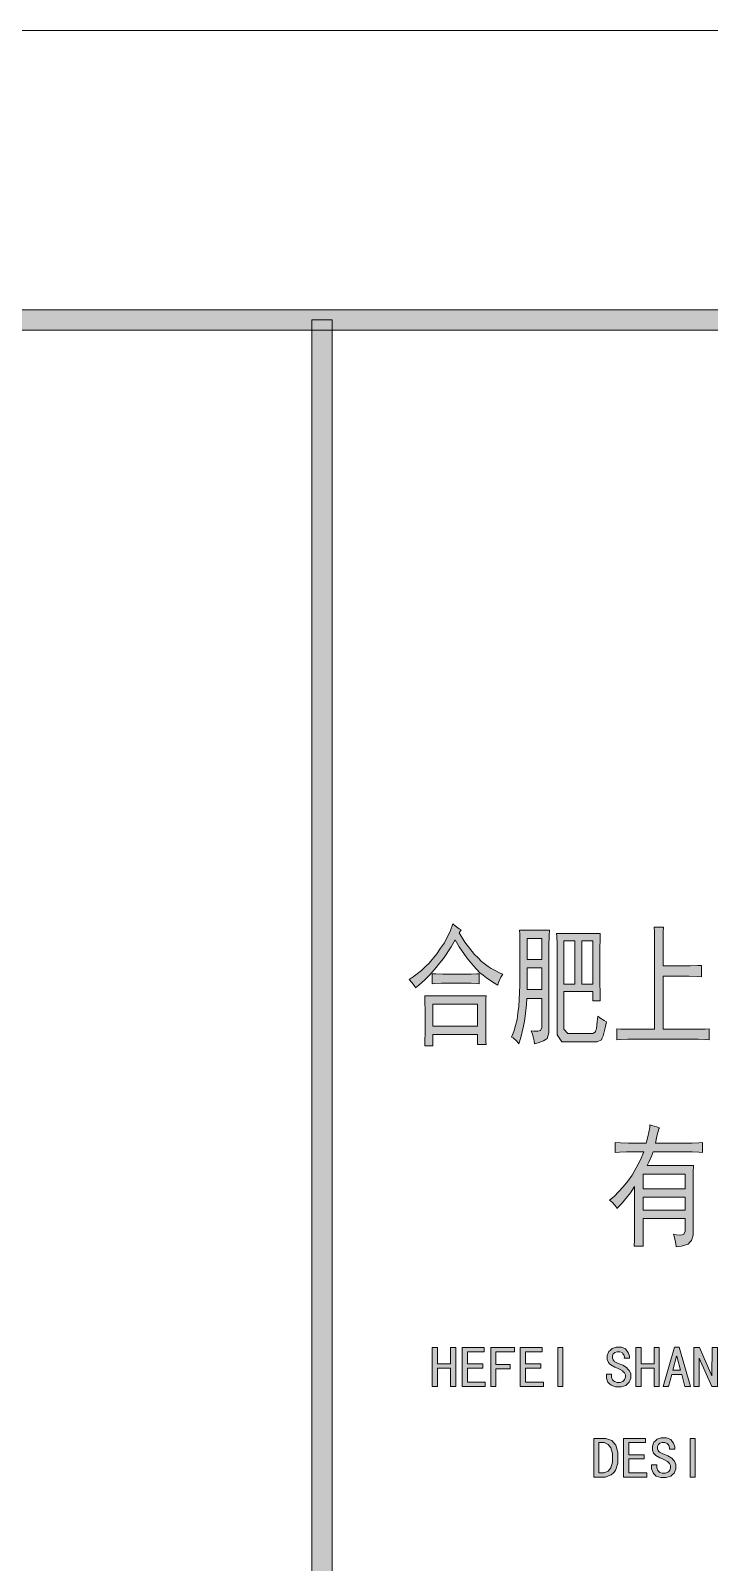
# Model space of a CAD drawing. Header units: millimetres. Extents: x 0 to 586, y 0 to 414.
# Drawn here: x 531.5 to 554.6, y 361.9 to 414.1 of the extents above; entities that cross this region are included whole.
import ezdxf

# ---------------------------------------------------------------- set-up
doc = ezdxf.new("R2010")
doc.units = ezdxf.units.MM

msp = doc.modelspace()

# ---------------------------------------------------------------- hatches: boundary and pattern name
h = msp.add_hatch(color=0)
h.dxf.hatch_style = 2
h.paths.add_polyline_path([(576.117861, 404.569083), (575.429944, 403.877639), (24.994306, 403.877639), (24.302861, 404.569083)])
h = msp.add_hatch(color=0)
h.dxf.hatch_style = 2
h.paths.add_polyline_path([(541.736139, 9.860139), (541.048222, 9.860139), (541.048222, 404.223361), (541.736139, 404.223361)])
h = msp.add_hatch(color=0)
h.dxf.hatch_style = 2
h.paths.add_polyline_path([(546.061194, 383.331861), (546.25875, 383.017889), (546.583306, 382.591028), (546.706778, 382.474611), (546.83025, 382.358194), (547.056028, 382.181806), (547.158333, 382.118306), (547.264167, 382.054806), (547.461722, 381.956028), (547.556972, 381.92075), (547.489944, 381.821972), (547.40175, 381.635), (547.380583, 381.546806), (547.243, 381.627944), (546.996056, 381.797278), (546.886694, 381.885472), (546.773806, 381.973667), (546.551556, 382.202972), (546.438667, 382.340556), (546.325778, 382.478139), (546.06825, 382.859139), (545.923611, 383.099028), (545.793083, 382.859139), (545.535556, 382.4605), (545.408556, 382.305278), (545.281556, 382.150056), (545.066361, 381.903111), (544.974639, 381.814917), (544.886444, 381.723194), (544.688889, 381.546806), (544.576, 381.458611), (544.565417, 381.493889), (544.452528, 381.635), (544.357278, 381.744361), (544.501917, 381.832556), (544.777083, 382.04775), (544.907611, 382.171222), (545.038139, 382.294694), (545.299194, 382.612194), (545.429722, 382.806222), (545.56025, 382.996722), (545.771917, 383.413), (545.853056, 383.63525), (545.930667, 383.57175), (546.06825, 383.472972), (546.128222, 383.437694)])
h = msp.add_hatch(color=0)
h.paths.add_polyline_path([(548.520056, 379.991056), (548.60825, 379.984), (548.742306, 379.984), (548.788167, 379.991056), (548.8305, 380.001639), (548.876361, 380.107472), (548.876361, 380.20625), (548.876361, 381.098778), (548.368361, 381.098778), (548.35425, 380.887111), (548.311917, 380.495528), (548.287222, 380.322667), (548.259, 380.149806), (548.16375, 379.76175), (548.093194, 379.546556), (548.033222, 379.63475), (547.90975, 379.751167), (547.84625, 379.779389), (547.927389, 379.966361), (548.040278, 380.375583), (548.064972, 380.601361), (548.093194, 380.823611), (548.124944, 381.296333), (548.128472, 381.546806), (548.132, 381.797278), (548.135528, 382.322917), (548.135528, 382.598083), (548.135528, 382.876778), (548.128472, 383.286), (548.121417, 383.420056), (549.137417, 383.420056), (549.130361, 383.243667), (549.123306, 382.894417), (549.123306, 382.725083), (549.123306, 380.082778), (549.123306, 379.9205), (549.063333, 379.726472), (548.999833, 379.687667), (548.939861, 379.652389), (548.752889, 379.581833), (548.629417, 379.546556), (548.615306, 379.652389), (548.562389, 379.878167)])
h.paths.add_polyline_path([(548.876361, 381.402167), (548.876361, 382.135944), (548.382472, 382.135944), (548.382472, 381.402167)])
h.paths.add_polyline_path([(548.876361, 382.421694), (548.876361, 383.134306), (548.382472, 383.134306), (548.382472, 382.421694)])
h = msp.add_hatch(color=0)
h.paths.add_polyline_path([(550.869556, 383.314222), (550.8625, 383.233083), (550.855444, 382.689806), (550.855444, 382.224139), (550.855444, 381.762), (550.8625, 381.151694), (550.869556, 381.010583), (550.622611, 381.010583), (550.622611, 381.331611), (549.631306, 381.331611), (549.631306, 380.20625), (549.631306, 380.054556), (549.761833, 379.902861), (549.892361, 379.902861), (550.537944, 379.902861), (550.615556, 379.902861), (550.707278, 379.955778), (550.724917, 380.012222), (550.742556, 380.065139), (550.770778, 380.305028), (550.784889, 380.492), (550.855444, 380.439083), (551.007139, 380.340306), (551.088278, 380.297972), (551.038889, 380.089833), (550.964806, 379.818194), (550.936583, 379.751167), (550.908361, 379.684139), (550.763722, 379.617111), (550.647306, 379.617111), (549.715972, 379.617111), (549.557222, 379.617111), (549.398472, 379.860528), (549.398472, 380.100417), (549.398472, 382.795639), (549.398472, 382.947333), (549.391417, 383.208389), (549.384361, 383.314222)])
h.paths.add_polyline_path([(550.622611, 381.582083), (550.622611, 383.06375), (550.238083, 383.06375), (550.238083, 381.582083)])
h.paths.add_polyline_path([(550.001722, 381.582083), (550.001722, 383.06375), (549.631306, 383.06375), (549.631306, 381.582083)])
h = msp.add_hatch(color=0)
h.dxf.hatch_style = 2
h.paths.add_polyline_path([(553.025028, 383.529417), (553.017972, 383.377722), (553.010917, 383.091972), (553.010917, 382.957917), (553.010917, 382.2065), (553.794083, 382.2065), (553.931667, 382.2065), (554.192722, 382.217083), (554.316194, 382.224139), (554.316194, 381.832556), (554.178611, 381.839611), (553.903444, 381.850194), (553.765861, 381.850194), (553.010917, 381.850194), (553.010917, 380.0475), (554.097472, 380.0475), (554.199778, 380.0475), (554.439667, 380.054556), (554.57725, 380.065139), (554.57725, 379.687667), (554.446722, 379.69825), (554.206833, 379.705306), (554.097472, 379.705306), (551.924361, 379.705306), (551.815, 379.705306), (551.568056, 379.69825), (551.430472, 379.687667), (551.430472, 380.065139), (551.561, 380.054556), (551.807944, 380.0475), (551.924361, 380.0475), (552.721639, 380.0475), (552.721639, 382.940278), (552.721639, 383.074333), (552.714583, 383.367139), (552.707528, 383.529417)])
h = msp.add_hatch(color=0)
h.dxf.hatch_style = 2
h.paths.add_polyline_path([(546.364583, 381.92075), (546.473944, 381.92075), (546.664444, 381.931333), (546.749111, 381.938389), (546.749111, 381.599722), (546.657389, 381.610306), (546.473944, 381.617361), (546.375167, 381.617361), (545.606111, 381.617361), (545.465, 381.617361), (545.228639, 381.610306), (545.140444, 381.599722), (545.140444, 381.938389), (545.270972, 381.931333), (545.503806, 381.92075), (545.606111, 381.92075)])
h = msp.add_hatch(color=0)
h.paths.add_polyline_path([(546.981944, 381.1905), (546.974889, 381.098778), (546.967833, 380.689556), (546.967833, 380.368528), (546.967833, 380.0475), (546.974889, 379.627694), (546.981944, 379.528917), (546.692667, 379.528917), (546.692667, 379.867583), (545.168667, 379.867583), (545.168667, 379.476), (544.8935, 379.476), (544.900556, 379.581833), (544.907611, 379.991056), (544.907611, 380.297972), (544.907611, 380.608417), (544.900556, 381.056444), (544.8935, 381.1905)])
h.paths.add_polyline_path([(546.692667, 380.153333), (546.692667, 380.90475), (545.168667, 380.90475), (545.168667, 380.153333)])
h = msp.add_hatch(color=0)
h.paths.add_polyline_path([(551.187056, 374.219611), (551.345806, 374.343083), (551.65625, 374.671167), (551.807944, 374.87225), (551.959639, 375.073333), (552.231278, 375.567222), (552.35475, 375.863556), (551.860861, 375.863556), (551.765611, 375.863556), (551.525722, 375.852972), (551.381083, 375.845917), (551.381083, 376.184583), (551.561, 376.174), (551.829111, 376.166944), (551.917306, 376.166944), (552.439417, 376.166944), (552.492333, 376.378611), (552.555833, 376.692583), (552.562889, 376.791361), (552.665194, 376.756083), (552.831, 376.703167), (552.890972, 376.685528), (552.869806, 376.657306), (552.802778, 376.399778), (552.753389, 376.166944), (553.868167, 376.166944), (553.984583, 376.166944), (554.224472, 376.174), (554.347944, 376.184583), (554.347944, 375.845917), (554.224472, 375.852972), (554.00575, 375.863556), (553.906972, 375.863556), (552.67225, 375.863556), (552.622861, 375.747139), (552.520556, 375.514306), (552.467639, 375.397889), (554.044556, 375.397889), (554.0375, 375.175639), (554.030444, 374.773472), (554.030444, 374.593556), (554.030444, 373.147167), (554.030444, 373.023694), (553.977528, 372.84025), (553.921083, 372.783806), (553.868167, 372.723833), (553.635333, 372.64975), (553.455417, 372.632111), (553.448361, 372.727361), (553.398972, 372.942556), (553.360167, 373.058972), (553.462472, 373.041333), (553.614167, 373.03075), (553.660028, 373.041333), (553.709417, 373.051917), (553.758806, 373.147167), (553.758806, 373.238889), (553.758806, 373.595194), (552.330056, 373.595194), (552.330056, 372.64975), (552.026667, 372.64975), (552.033722, 372.872), (552.040778, 373.256528), (552.040778, 373.415278), (552.040778, 374.685278), (551.896139, 374.470083), (551.59275, 374.096139), (551.437528, 373.933861), (551.409306, 373.997361), (551.285833, 374.138472)])
h.paths.add_polyline_path([(553.758806, 374.611194), (553.758806, 375.112139), (552.330056, 375.112139), (552.330056, 374.611194)])
h.paths.add_polyline_path([(553.758806, 373.880944), (553.758806, 374.325444), (552.330056, 374.325444), (552.330056, 373.880944)])
h = msp.add_hatch(color=0)
h.dxf.hatch_style = 2
h.paths.add_polyline_path([(545.948306, 367.873139), (545.768389, 367.873139), (545.768389, 368.4905), (545.327417, 368.4905), (545.327417, 367.873139), (545.151028, 367.873139), (545.151028, 369.196056), (545.327417, 369.196056), (545.327417, 368.638667), (545.768389, 368.638667), (545.768389, 369.196056), (545.948306, 369.196056)])
h = msp.add_hatch(color=0)
h.dxf.hatch_style = 2
h.paths.add_polyline_path([(546.953722, 367.873139), (546.1635, 367.873139), (546.1635, 369.196056), (546.914917, 369.196056), (546.914917, 369.047889), (546.343417, 369.047889), (546.343417, 368.638667), (546.869056, 368.638667), (546.869056, 368.4905), (546.343417, 368.4905), (546.343417, 368.021306), (546.953722, 368.021306)])
h = msp.add_hatch(color=0)
h.dxf.hatch_style = 2
h.paths.add_polyline_path([(547.952083, 369.047889), (547.317083, 369.047889), (547.317083, 368.613972), (547.796861, 368.613972), (547.796861, 368.469333), (547.317083, 368.469333), (547.317083, 367.873139), (547.140694, 367.873139), (547.140694, 369.196056), (547.952083, 369.196056)])
h = msp.add_hatch(color=0)
h.dxf.hatch_style = 2
h.paths.add_polyline_path([(548.932806, 367.873139), (548.146111, 367.873139), (548.146111, 369.196056), (548.894, 369.196056), (548.894, 369.047889), (548.3225, 369.047889), (548.3225, 368.638667), (548.848139, 368.638667), (548.848139, 368.4905), (548.3225, 368.4905), (548.3225, 368.021306), (548.932806, 368.021306)])
h = msp.add_hatch(color=0)
h.dxf.hatch_style = 2
h.paths.add_polyline_path([(549.599556, 367.873139), (549.423167, 367.873139), (549.423167, 369.196056), (549.599556, 369.196056)])
h = msp.add_hatch(color=0)
h.dxf.hatch_style = 2
h.paths.add_polyline_path([(551.906722, 368.243556), (551.906722, 368.155361), (551.850278, 368.01425), (551.793833, 367.961333), (551.737389, 367.908417), (551.585694, 367.8555), (551.486917, 367.8555), (551.391667, 367.8555), (551.239972, 367.911944), (551.187056, 367.964861), (551.130611, 368.021306), (551.077694, 368.155361), (551.077694, 368.2365), (551.077694, 368.289417), (551.254083, 368.289417), (551.254083, 368.243556), (551.254083, 368.187111), (551.289361, 368.095389), (551.324639, 368.067167), (551.359917, 368.035417), (551.441056, 368.003667), (551.486917, 368.003667), (551.550417, 368.003667), (551.638611, 368.035417), (551.670361, 368.070694), (551.698583, 368.102444), (551.726806, 368.183583), (551.726806, 368.229444), (551.726806, 368.26825), (551.691528, 368.338806), (551.65625, 368.370556), (551.6245, 368.405833), (551.522194, 368.465806), (551.455167, 368.4905), (551.363444, 368.525778), (551.229389, 368.603389), (551.190583, 368.645722), (551.14825, 368.688056), (551.109444, 368.790361), (551.109444, 368.846806), (551.109444, 368.927944), (551.165889, 369.062), (551.222333, 369.111389), (551.27525, 369.160778), (551.409306, 369.210167), (551.486917, 369.210167), (551.589222, 369.210167), (551.733861, 369.150194), (551.776194, 369.090222), (551.822056, 369.03025), (551.867917, 368.90325), (551.867917, 368.832694), (551.688, 368.832694), (551.691528, 368.875028), (551.670361, 368.952639), (551.642139, 368.987917), (551.613917, 369.023194), (551.536306, 369.054944), (551.486917, 369.054944), (551.441056, 369.054944), (551.366972, 369.03025), (551.342278, 369.005556), (551.314056, 368.980861), (551.285833, 368.913833), (551.285833, 368.8715), (551.285833, 368.836222), (551.307, 368.77625), (551.328167, 368.751556), (551.349333, 368.726861), (551.462222, 368.666889), (551.550417, 368.631611), (551.635083, 368.596333), (551.765611, 368.511667), (551.811472, 368.465806), (551.857333, 368.416417), (551.906722, 368.307056)])
h = msp.add_hatch(color=0)
h.dxf.hatch_style = 2
h.paths.add_polyline_path([(552.880389, 367.873139), (552.704, 367.873139), (552.704, 368.4905), (552.263028, 368.4905), (552.263028, 367.873139), (552.083111, 367.873139), (552.083111, 369.196056), (552.263028, 369.196056), (552.263028, 368.638667), (552.704, 368.638667), (552.704, 369.196056), (552.880389, 369.196056)])
h = msp.add_hatch(color=0)
h.paths.add_polyline_path([(553.938722, 367.873139), (553.755278, 367.873139), (553.645917, 368.282361), (553.30725, 368.282361), (553.197889, 367.873139), (553.010917, 367.873139), (553.398972, 369.210167), (553.554194, 369.210167)])
h.paths.add_polyline_path([(553.607111, 368.430528), (553.483639, 368.90325), (553.469528, 368.90325), (553.346056, 368.430528)])
h = msp.add_hatch(color=0)
h.dxf.hatch_style = 2
h.paths.add_polyline_path([(554.859472, 367.873139), (554.668972, 367.873139), (554.242111, 368.832694), (554.235056, 367.873139), (554.055139, 367.873139), (554.055139, 369.196056), (554.249167, 369.196056), (554.676028, 368.2365), (554.683083, 369.196056), (554.859472, 369.196056)])
h = msp.add_hatch(color=0)
h.paths.add_polyline_path([(551.469278, 365.438972), (551.469278, 365.259056), (551.395194, 365.008583), (551.317583, 364.930972), (551.2435, 364.856889), (551.038889, 364.779278), (550.911889, 364.779278), (550.650833, 364.779278), (550.650833, 366.102194), (550.911889, 366.102194), (551.056528, 366.102194), (551.268194, 366.024583), (551.335222, 365.9505), (551.40225, 365.872889), (551.469278, 365.615361)])
h.paths.add_polyline_path([(551.285833, 365.438972), (551.285833, 365.580083), (551.236444, 365.781167), (551.190583, 365.841139), (551.144722, 365.897583), (551.007139, 365.957556), (550.911889, 365.957556), (550.827222, 365.957556), (550.827222, 364.927444), (550.911889, 364.927444), (551.007139, 364.927444), (551.144722, 364.983889), (551.190583, 365.040333), (551.236444, 365.096778), (551.285833, 365.294333)])
h = msp.add_hatch(color=0)
h.dxf.hatch_style = 2
h.paths.add_polyline_path([(552.453528, 364.779278), (551.663306, 364.779278), (551.663306, 366.102194), (552.414722, 366.102194), (552.414722, 365.957556), (551.839694, 365.957556), (551.839694, 365.544806), (552.368861, 365.544806), (552.368861, 365.400167), (551.839694, 365.400167), (551.839694, 364.927444), (552.453528, 364.927444)])
h = msp.add_hatch(color=0)
h.dxf.hatch_style = 2
h.paths.add_polyline_path([(553.441306, 365.153222), (553.441306, 365.0615), (553.388389, 364.920389), (553.331944, 364.871), (553.2755, 364.818083), (553.120278, 364.765167), (553.025028, 364.765167), (552.929778, 364.765167), (552.778083, 364.818083), (552.721639, 364.874528), (552.668722, 364.927444), (552.615806, 365.0615), (552.615806, 365.142639), (552.615806, 365.199083), (552.792194, 365.199083), (552.792194, 365.153222), (552.792194, 365.09325), (552.827472, 365.005056), (552.86275, 364.973306), (552.898028, 364.941556), (552.979167, 364.913333), (553.025028, 364.913333), (553.088528, 364.913333), (553.176722, 364.945083), (553.208472, 364.976833), (553.236694, 365.012111), (553.264917, 365.089722), (553.264917, 365.135583), (553.264917, 365.174389), (553.229639, 365.244944), (553.194361, 365.280222), (553.159083, 365.311972), (553.060306, 365.371944), (552.993278, 365.400167), (552.901556, 365.435444), (552.7675, 365.513056), (552.728694, 365.555389), (552.686361, 365.597722), (552.647556, 365.6965), (552.647556, 365.756472), (552.647556, 365.837611), (552.700472, 365.968139), (552.756917, 366.017528), (552.813361, 366.070444), (552.947417, 366.119833), (553.025028, 366.119833), (553.127333, 366.119833), (553.271972, 366.059861), (553.314306, 365.999889), (553.360167, 365.939917), (553.406028, 365.809389), (553.406028, 365.738833), (553.226111, 365.738833), (553.229639, 365.781167), (553.208472, 365.858778), (553.18025, 365.894056), (553.152028, 365.929333), (553.074417, 365.964611), (553.025028, 365.964611), (552.979167, 365.964611), (552.905083, 365.939917), (552.876861, 365.915222), (552.852167, 365.890528), (552.823944, 365.819972), (552.823944, 365.777639), (552.823944, 365.742361), (552.845111, 365.682389), (552.866278, 365.657694), (552.887444, 365.633), (552.996806, 365.573028), (553.088528, 365.53775), (553.173194, 365.502472), (553.303722, 365.421333), (553.349583, 365.371944), (553.395444, 365.322556), (553.441306, 365.213194)])
h = msp.add_hatch(color=0)
h.dxf.hatch_style = 2
h.paths.add_polyline_path([(554.108056, 364.779278), (553.931667, 364.779278), (553.931667, 366.102194), (554.108056, 366.102194)])

# ---------------------------------------------------------------- linework, layer by layer
at = {"color": 0, "lineweight": 0}
for points in [[(0, 0), (585.632278, 0), (585.632278, 414.0835), (0, 414.0835)], [(576.117861, 404.569083), (575.429944, 403.877639), (24.994306, 403.877639), (24.302861, 404.569083)], [(541.736139, 9.860139), (541.048222, 9.860139), (541.048222, 404.223361), (541.736139, 404.223361)], [(546.061194, 383.331861), (546.25875, 383.017889), (546.583306, 382.591028), (546.706778, 382.474611), (546.83025, 382.358194), (547.056028, 382.181806), (547.158333, 382.118306), (547.264167, 382.054806), (547.461722, 381.956028), (547.556972, 381.92075), (547.489944, 381.821972), (547.40175, 381.635), (547.380583, 381.546806), (547.243, 381.627944), (546.996056, 381.797278), (546.886694, 381.885472), (546.773806, 381.973667), (546.551556, 382.202972), (546.438667, 382.340556), (546.325778, 382.478139), (546.06825, 382.859139), (545.923611, 383.099028), (545.793083, 382.859139), (545.535556, 382.4605), (545.408556, 382.305278), (545.281556, 382.150056), (545.066361, 381.903111), (544.974639, 381.814917), (544.886444, 381.723194), (544.688889, 381.546806), (544.576, 381.458611), (544.565417, 381.493889), (544.452528, 381.635), (544.357278, 381.744361), (544.501917, 381.832556), (544.777083, 382.04775), (544.907611, 382.171222), (545.038139, 382.294694), (545.299194, 382.612194), (545.429722, 382.806222), (545.56025, 382.996722), (545.771917, 383.413), (545.853056, 383.63525), (545.930667, 383.57175), (546.06825, 383.472972), (546.128222, 383.437694)], [(548.520056, 379.991056), (548.60825, 379.984), (548.742306, 379.984), (548.788167, 379.991056), (548.8305, 380.001639), (548.876361, 380.107472), (548.876361, 380.20625), (548.876361, 381.098778), (548.368361, 381.098778), (548.35425, 380.887111), (548.311917, 380.495528), (548.287222, 380.322667), (548.259, 380.149806), (548.16375, 379.76175), (548.093194, 379.546556), (548.033222, 379.63475), (547.90975, 379.751167), (547.84625, 379.779389), (547.927389, 379.966361), (548.040278, 380.375583), (548.064972, 380.601361), (548.093194, 380.823611), (548.124944, 381.296333), (548.128472, 381.546806), (548.132, 381.797278), (548.135528, 382.322917), (548.135528, 382.598083), (548.135528, 382.876778), (548.128472, 383.286), (548.121417, 383.420056), (549.137417, 383.420056), (549.130361, 383.243667), (549.123306, 382.894417), (549.123306, 382.725083), (549.123306, 380.082778), (549.123306, 379.9205), (549.063333, 379.726472), (548.999833, 379.687667), (548.939861, 379.652389), (548.752889, 379.581833), (548.629417, 379.546556), (548.615306, 379.652389), (548.562389, 379.878167)], [(550.869556, 383.314222), (550.8625, 383.233083), (550.855444, 382.689806), (550.855444, 382.224139), (550.855444, 381.762), (550.8625, 381.151694), (550.869556, 381.010583), (550.622611, 381.010583), (550.622611, 381.331611), (549.631306, 381.331611), (549.631306, 380.20625), (549.631306, 380.054556), (549.761833, 379.902861), (549.892361, 379.902861), (550.537944, 379.902861), (550.615556, 379.902861), (550.707278, 379.955778), (550.724917, 380.012222), (550.742556, 380.065139), (550.770778, 380.305028), (550.784889, 380.492), (550.855444, 380.439083), (551.007139, 380.340306), (551.088278, 380.297972), (551.038889, 380.089833), (550.964806, 379.818194), (550.936583, 379.751167), (550.908361, 379.684139), (550.763722, 379.617111), (550.647306, 379.617111), (549.715972, 379.617111), (549.557222, 379.617111), (549.398472, 379.860528), (549.398472, 380.100417), (549.398472, 382.795639), (549.398472, 382.947333), (549.391417, 383.208389), (549.384361, 383.314222)], [(553.025028, 383.529417), (553.017972, 383.377722), (553.010917, 383.091972), (553.010917, 382.957917), (553.010917, 382.2065), (553.794083, 382.2065), (553.931667, 382.2065), (554.192722, 382.217083), (554.316194, 382.224139), (554.316194, 381.832556), (554.178611, 381.839611), (553.903444, 381.850194), (553.765861, 381.850194), (553.010917, 381.850194), (553.010917, 380.0475), (554.097472, 380.0475), (554.199778, 380.0475), (554.439667, 380.054556), (554.57725, 380.065139), (554.57725, 379.687667), (554.446722, 379.69825), (554.206833, 379.705306), (554.097472, 379.705306), (551.924361, 379.705306), (551.815, 379.705306), (551.568056, 379.69825), (551.430472, 379.687667), (551.430472, 380.065139), (551.561, 380.054556), (551.807944, 380.0475), (551.924361, 380.0475), (552.721639, 380.0475), (552.721639, 382.940278), (552.721639, 383.074333), (552.714583, 383.367139), (552.707528, 383.529417)], [(548.876361, 382.421694), (548.876361, 383.134306), (548.382472, 383.134306), (548.382472, 382.421694)], [(550.001722, 381.582083), (550.001722, 383.06375), (549.631306, 383.06375), (549.631306, 381.582083)], [(550.622611, 381.582083), (550.622611, 383.06375), (550.238083, 383.06375), (550.238083, 381.582083)], [(546.364583, 381.92075), (546.473944, 381.92075), (546.664444, 381.931333), (546.749111, 381.938389), (546.749111, 381.599722), (546.657389, 381.610306), (546.473944, 381.617361), (546.375167, 381.617361), (545.606111, 381.617361), (545.465, 381.617361), (545.228639, 381.610306), (545.140444, 381.599722), (545.140444, 381.938389), (545.270972, 381.931333), (545.503806, 381.92075), (545.606111, 381.92075)], [(548.876361, 381.402167), (548.876361, 382.135944), (548.382472, 382.135944), (548.382472, 381.402167)], [(546.981944, 381.1905), (546.974889, 381.098778), (546.967833, 380.689556), (546.967833, 380.368528), (546.967833, 380.0475), (546.974889, 379.627694), (546.981944, 379.528917), (546.692667, 379.528917), (546.692667, 379.867583), (545.168667, 379.867583), (545.168667, 379.476), (544.8935, 379.476), (544.900556, 379.581833), (544.907611, 379.991056), (544.907611, 380.297972), (544.907611, 380.608417), (544.900556, 381.056444), (544.8935, 381.1905)], [(546.692667, 380.153333), (546.692667, 380.90475), (545.168667, 380.90475), (545.168667, 380.153333)], [(551.187056, 374.219611), (551.345806, 374.343083), (551.65625, 374.671167), (551.807944, 374.87225), (551.959639, 375.073333), (552.231278, 375.567222), (552.35475, 375.863556), (551.860861, 375.863556), (551.765611, 375.863556), (551.525722, 375.852972), (551.381083, 375.845917), (551.381083, 376.184583), (551.561, 376.174), (551.829111, 376.166944), (551.917306, 376.166944), (552.439417, 376.166944), (552.492333, 376.378611), (552.555833, 376.692583), (552.562889, 376.791361), (552.665194, 376.756083), (552.831, 376.703167), (552.890972, 376.685528), (552.869806, 376.657306), (552.802778, 376.399778), (552.753389, 376.166944), (553.868167, 376.166944), (553.984583, 376.166944), (554.224472, 376.174), (554.347944, 376.184583), (554.347944, 375.845917), (554.224472, 375.852972), (554.00575, 375.863556), (553.906972, 375.863556), (552.67225, 375.863556), (552.622861, 375.747139), (552.520556, 375.514306), (552.467639, 375.397889), (554.044556, 375.397889), (554.0375, 375.175639), (554.030444, 374.773472), (554.030444, 374.593556), (554.030444, 373.147167), (554.030444, 373.023694), (553.977528, 372.84025), (553.921083, 372.783806), (553.868167, 372.723833), (553.635333, 372.64975), (553.455417, 372.632111), (553.448361, 372.727361), (553.398972, 372.942556), (553.360167, 373.058972), (553.462472, 373.041333), (553.614167, 373.03075), (553.660028, 373.041333), (553.709417, 373.051917), (553.758806, 373.147167), (553.758806, 373.238889), (553.758806, 373.595194), (552.330056, 373.595194), (552.330056, 372.64975), (552.026667, 372.64975), (552.033722, 372.872), (552.040778, 373.256528), (552.040778, 373.415278), (552.040778, 374.685278), (551.896139, 374.470083), (551.59275, 374.096139), (551.437528, 373.933861), (551.409306, 373.997361), (551.285833, 374.138472)], [(553.758806, 374.611194), (553.758806, 375.112139), (552.330056, 375.112139), (552.330056, 374.611194)], [(553.758806, 373.880944), (553.758806, 374.325444), (552.330056, 374.325444), (552.330056, 373.880944)], [(545.948306, 367.873139), (545.768389, 367.873139), (545.768389, 368.4905), (545.327417, 368.4905), (545.327417, 367.873139), (545.151028, 367.873139), (545.151028, 369.196056), (545.327417, 369.196056), (545.327417, 368.638667), (545.768389, 368.638667), (545.768389, 369.196056), (545.948306, 369.196056)], [(546.953722, 367.873139), (546.1635, 367.873139), (546.1635, 369.196056), (546.914917, 369.196056), (546.914917, 369.047889), (546.343417, 369.047889), (546.343417, 368.638667), (546.869056, 368.638667), (546.869056, 368.4905), (546.343417, 368.4905), (546.343417, 368.021306), (546.953722, 368.021306)], [(547.952083, 369.047889), (547.317083, 369.047889), (547.317083, 368.613972), (547.796861, 368.613972), (547.796861, 368.469333), (547.317083, 368.469333), (547.317083, 367.873139), (547.140694, 367.873139), (547.140694, 369.196056), (547.952083, 369.196056)], [(548.932806, 367.873139), (548.146111, 367.873139), (548.146111, 369.196056), (548.894, 369.196056), (548.894, 369.047889), (548.3225, 369.047889), (548.3225, 368.638667), (548.848139, 368.638667), (548.848139, 368.4905), (548.3225, 368.4905), (548.3225, 368.021306), (548.932806, 368.021306)], [(549.599556, 367.873139), (549.423167, 367.873139), (549.423167, 369.196056), (549.599556, 369.196056)], [(551.906722, 368.243556), (551.906722, 368.155361), (551.850278, 368.01425), (551.793833, 367.961333), (551.737389, 367.908417), (551.585694, 367.8555), (551.486917, 367.8555), (551.391667, 367.8555), (551.239972, 367.911944), (551.187056, 367.964861), (551.130611, 368.021306), (551.077694, 368.155361), (551.077694, 368.2365), (551.077694, 368.289417), (551.254083, 368.289417), (551.254083, 368.243556), (551.254083, 368.187111), (551.289361, 368.095389), (551.324639, 368.067167), (551.359917, 368.035417), (551.441056, 368.003667), (551.486917, 368.003667), (551.550417, 368.003667), (551.638611, 368.035417), (551.670361, 368.070694), (551.698583, 368.102444), (551.726806, 368.183583), (551.726806, 368.229444), (551.726806, 368.26825), (551.691528, 368.338806), (551.65625, 368.370556), (551.6245, 368.405833), (551.522194, 368.465806), (551.455167, 368.4905), (551.363444, 368.525778), (551.229389, 368.603389), (551.190583, 368.645722), (551.14825, 368.688056), (551.109444, 368.790361), (551.109444, 368.846806), (551.109444, 368.927944), (551.165889, 369.062), (551.222333, 369.111389), (551.27525, 369.160778), (551.409306, 369.210167), (551.486917, 369.210167), (551.589222, 369.210167), (551.733861, 369.150194), (551.776194, 369.090222), (551.822056, 369.03025), (551.867917, 368.90325), (551.867917, 368.832694), (551.688, 368.832694), (551.691528, 368.875028), (551.670361, 368.952639), (551.642139, 368.987917), (551.613917, 369.023194), (551.536306, 369.054944), (551.486917, 369.054944), (551.441056, 369.054944), (551.366972, 369.03025), (551.342278, 369.005556), (551.314056, 368.980861), (551.285833, 368.913833), (551.285833, 368.8715), (551.285833, 368.836222), (551.307, 368.77625), (551.328167, 368.751556), (551.349333, 368.726861), (551.462222, 368.666889), (551.550417, 368.631611), (551.635083, 368.596333), (551.765611, 368.511667), (551.811472, 368.465806), (551.857333, 368.416417), (551.906722, 368.307056)], [(552.880389, 367.873139), (552.704, 367.873139), (552.704, 368.4905), (552.263028, 368.4905), (552.263028, 367.873139), (552.083111, 367.873139), (552.083111, 369.196056), (552.263028, 369.196056), (552.263028, 368.638667), (552.704, 368.638667), (552.704, 369.196056), (552.880389, 369.196056)], [(553.938722, 367.873139), (553.755278, 367.873139), (553.645917, 368.282361), (553.30725, 368.282361), (553.197889, 367.873139), (553.010917, 367.873139), (553.398972, 369.210167), (553.554194, 369.210167)], [(554.859472, 367.873139), (554.668972, 367.873139), (554.242111, 368.832694), (554.235056, 367.873139), (554.055139, 367.873139), (554.055139, 369.196056), (554.249167, 369.196056), (554.676028, 368.2365), (554.683083, 369.196056), (554.859472, 369.196056)], [(553.607111, 368.430528), (553.483639, 368.90325), (553.469528, 368.90325), (553.346056, 368.430528)], [(551.469278, 365.438972), (551.469278, 365.259056), (551.395194, 365.008583), (551.317583, 364.930972), (551.2435, 364.856889), (551.038889, 364.779278), (550.911889, 364.779278), (550.650833, 364.779278), (550.650833, 366.102194), (550.911889, 366.102194), (551.056528, 366.102194), (551.268194, 366.024583), (551.335222, 365.9505), (551.40225, 365.872889), (551.469278, 365.615361)], [(552.453528, 364.779278), (551.663306, 364.779278), (551.663306, 366.102194), (552.414722, 366.102194), (552.414722, 365.957556), (551.839694, 365.957556), (551.839694, 365.544806), (552.368861, 365.544806), (552.368861, 365.400167), (551.839694, 365.400167), (551.839694, 364.927444), (552.453528, 364.927444)], [(553.441306, 365.153222), (553.441306, 365.0615), (553.388389, 364.920389), (553.331944, 364.871), (553.2755, 364.818083), (553.120278, 364.765167), (553.025028, 364.765167), (552.929778, 364.765167), (552.778083, 364.818083), (552.721639, 364.874528), (552.668722, 364.927444), (552.615806, 365.0615), (552.615806, 365.142639), (552.615806, 365.199083), (552.792194, 365.199083), (552.792194, 365.153222), (552.792194, 365.09325), (552.827472, 365.005056), (552.86275, 364.973306), (552.898028, 364.941556), (552.979167, 364.913333), (553.025028, 364.913333), (553.088528, 364.913333), (553.176722, 364.945083), (553.208472, 364.976833), (553.236694, 365.012111), (553.264917, 365.089722), (553.264917, 365.135583), (553.264917, 365.174389), (553.229639, 365.244944), (553.194361, 365.280222), (553.159083, 365.311972), (553.060306, 365.371944), (552.993278, 365.400167), (552.901556, 365.435444), (552.7675, 365.513056), (552.728694, 365.555389), (552.686361, 365.597722), (552.647556, 365.6965), (552.647556, 365.756472), (552.647556, 365.837611), (552.700472, 365.968139), (552.756917, 366.017528), (552.813361, 366.070444), (552.947417, 366.119833), (553.025028, 366.119833), (553.127333, 366.119833), (553.271972, 366.059861), (553.314306, 365.999889), (553.360167, 365.939917), (553.406028, 365.809389), (553.406028, 365.738833), (553.226111, 365.738833), (553.229639, 365.781167), (553.208472, 365.858778), (553.18025, 365.894056), (553.152028, 365.929333), (553.074417, 365.964611), (553.025028, 365.964611), (552.979167, 365.964611), (552.905083, 365.939917), (552.876861, 365.915222), (552.852167, 365.890528), (552.823944, 365.819972), (552.823944, 365.777639), (552.823944, 365.742361), (552.845111, 365.682389), (552.866278, 365.657694), (552.887444, 365.633), (552.996806, 365.573028), (553.088528, 365.53775), (553.173194, 365.502472), (553.303722, 365.421333), (553.349583, 365.371944), (553.395444, 365.322556), (553.441306, 365.213194)], [(554.108056, 364.779278), (553.931667, 364.779278), (553.931667, 366.102194), (554.108056, 366.102194)], [(551.285833, 365.438972), (551.285833, 365.580083), (551.236444, 365.781167), (551.190583, 365.841139), (551.144722, 365.897583), (551.007139, 365.957556), (550.911889, 365.957556), (550.827222, 365.957556), (550.827222, 364.927444), (550.911889, 364.927444), (551.007139, 364.927444), (551.144722, 364.983889), (551.190583, 365.040333), (551.236444, 365.096778), (551.285833, 365.294333)]]:
    msp.add_lwpolyline(points, close=True, dxfattribs=at)

doc.saveas('drawing.dxf')
